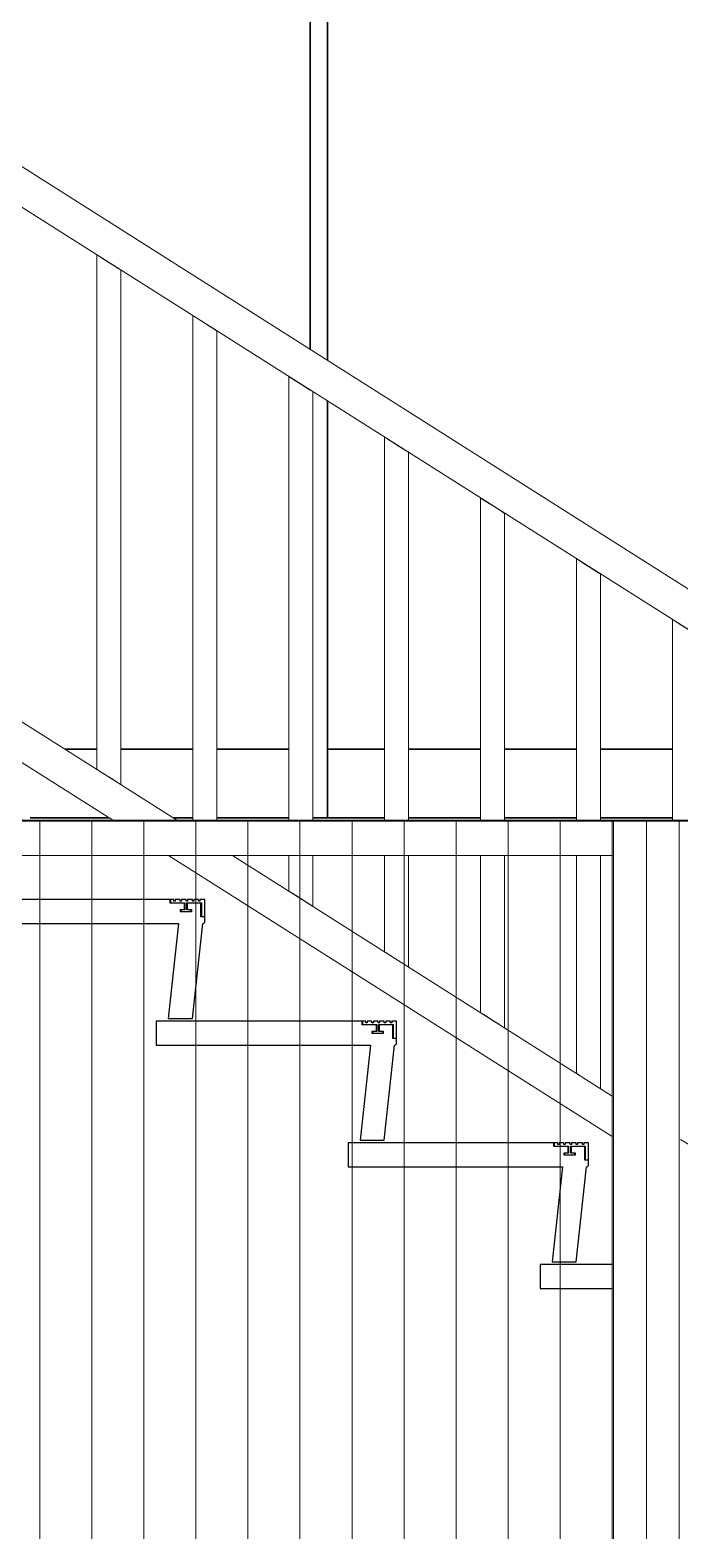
# Model space of a CAD drawing. Header units: millimetres. Extents: x -153298 to 620751, y -313239 to 250031.
# Drawn here: x 99193 to 100141, y -283537 to -281348 of the extents above; entities that cross this region are included whole.
import ezdxf

# ---------------------------------------------------------------- set-up
doc = ezdxf.new("R2010")
doc.units = ezdxf.units.MM
for name, color, linetype, lineweight in [('A-FLOR-HRAL', 7, 'Continuous', 25), ('A-GENM', 7, 'Continuous', 9), ('A-GLAZ-CURT', 7, 'Continuous', 9), ('I-WALL-E', 7, 'Continuous', 35), ('S-STRS-E', 7, 'Continuous', 25)]:
    doc.layers.add(name, color=color, linetype=linetype, lineweight=lineweight)

# ---------------------------------------------------------------- blocks, each defined once
blk = doc.blocks.new('DPA_CP_Entrance Louver Grill Vertical Z - Louver Grill Vertical Z-18397728-2120-01 ENTRANCE 1 SECTION A')
at = {"layer": 'A-GLAZ-CURT', "color": 7}
for p, q in [((-883107.9, 113945.1), (-883157.9, 113945.1)), ((-883157.9, 113945.1), (-883107.9, 113945.1)), ((-883157.9, 113945.1), (-883157.9, 106137.3)), ((-883157.9, 113945.1), (-883157.9, 106137.3)), ((-883107.9, 113945.1), (-883157.9, 113945.1)), ((-883157.9, 113945.1), (-883109.9, 113945.1)), ((-883157.9, 106137.3), (-883157.9, 113945.1)), ((-883157.9, 106137.3), (-883157.9, 113945.1)), ((-883157.9, 113895.1), (-883157.9, 113945.1)), ((-883157.9, 113945.1), (-883157.9, 113895.1)), ((-883157.9, 113945.1), (-881717.4, 113945.1)), ((-883157.9, 113945.1), (-881717.4, 113945.1)), ((-883109.9, 113945.1), (-883107.9, 113945.1)), ((-883109.9, 106137.3), (-883109.9, 113945.1)), ((-883109.9, 106137.3), (-883109.9, 113945.1))]:
    blk.add_line(p, q, dxfattribs=at)
blk = doc.blocks.new('DPA_CP_Entrance Louver Grill Vertical Z - Louver Grill Vertical Z-V10-2120-01 ENTRANCE 1 SECTION A')
at = {"layer": 'A-GLAZ-CURT', "color": 7}
for p, q in [((-884598.5, 113945.1), (-883157.9, 113945.1)), ((-884598.5, 113945.1), (-883157.9, 113945.1)), ((-883157.9, 113945.1), (-883207.9, 113945.1)), ((-883207.9, 113945.1), (-883157.9, 113945.1)), ((-883207.9, 113945.1), (-883205.9, 113945.1)), ((-883157.9, 113945.1), (-883207.9, 113945.1)), ((-883207.9, 106137.3), (-883207.9, 113945.1)), ((-883207.9, 113945.1), (-883207.9, 106137.3)), ((-883205.9, 113945.1), (-883157.9, 113945.1)), ((-883205.9, 113945.1), (-883205.9, 106137.3)), ((-883205.9, 113945.1), (-883205.9, 106137.3)), ((-883157.9, 106137.3), (-883157.9, 113945.1)), ((-883157.9, 113945.1), (-883157.9, 106137.3)), ((-883157.9, 113945.1), (-883157.9, 106137.3)), ((-883157.9, 113945.1), (-883157.9, 106137.3)), ((-883157.9, 113895.1), (-883157.9, 113945.1)), ((-883157.9, 113945.1), (-883157.9, 113895.1)), ((-883207.9, 113895.1), (-884548.5, 113895.1)), ((-884548.5, 113895.1), (-883207.9, 113895.1)), ((-883207.9, 113895.1), (-883207.9, 106137.3)), ((-883207.9, 113895.1), (-883207.9, 106137.3))]:
    blk.add_line(p, q, dxfattribs=at)
blk = doc.blocks.new('GM_Louver Grill Vertical Z - Z Profile-V55-2120-01 ENTRANCE 1 SECTION A')
at = {"layer": 'A-GENM', "color": 7}
blk.add_line((-882906.1, 106137.3), (-882906.1, 113945.1), dxfattribs=at)
blk = doc.blocks.new('Railing - 35mm-V283-2120-01 ENTRANCE 1 SECTION A')
at = {"layer": 'A-FLOR-HRAL', "color": 7, "lineweight": 9}
for p, q in [((-883959.9, 114771.4), (-883959.9, 114020.7)), ((-883924.9, 113998.5), (-883924.9, 114749))]:
    blk.add_line(p, q, dxfattribs=at)
at = {"layer": 'A-FLOR-HRAL', "color": 7, "lineweight": 9, "flags": 128}
for points in [[(-883942.4, 114760.2), (-883950, 114765.1), (-883956.1, 114769), (-883959.4, 114771.1), (-883956.1, 114769), (-883950, 114765.1), (-883942.4, 114760.2)], [(-883942.4, 114760.2), (-883934.8, 114755.4), (-883928.7, 114751.5), (-883925.3, 114749.3), (-883928.7, 114751.5), (-883934.8, 114755.4), (-883942.4, 114760.2)], [(-883942.4, 114009.6), (-883950, 114014.4), (-883956.1, 114018.3), (-883959.4, 114020.5), (-883956.1, 114018.3), (-883950, 114014.4), (-883942.4, 114009.6)]]:
    blk.add_lwpolyline(points, dxfattribs=at)
blk = doc.blocks.new('Railing - 35mm-V284-2120-01 ENTRANCE 1 SECTION A')
at = {"layer": 'A-FLOR-HRAL', "color": 7, "lineweight": 9}
for p, q in [((-883819.9, 114682.7), (-883819.9, 113945.1)), ((-883784.9, 113945.1), (-883784.9, 114660.3))]:
    blk.add_line(p, q, dxfattribs=at)
at = {"layer": 'A-FLOR-HRAL', "color": 7, "lineweight": 9, "flags": 128}
for points in [[(-883802.4, 114671.5), (-883810, 114676.3), (-883816.1, 114680.2), (-883819.4, 114682.4), (-883816.1, 114680.2), (-883810, 114676.3), (-883802.4, 114671.5)], [(-883802.4, 114671.5), (-883794.8, 114666.6), (-883788.7, 114662.7), (-883785.3, 114660.6), (-883788.7, 114662.7), (-883794.8, 114666.6), (-883802.4, 114671.5)]]:
    blk.add_lwpolyline(points, dxfattribs=at)
blk = doc.blocks.new('Railing - 35mm-V285-2120-01 ENTRANCE 1 SECTION A')
at = {"layer": 'A-FLOR-HRAL', "color": 7, "lineweight": 9}
for p, q in [((-883679.9, 114594), (-883679.9, 113945.1)), ((-883644.9, 113945.1), (-883644.9, 114571.6)), ((-883679.9, 113895.1), (-883679.9, 113843.3)), ((-883644.9, 113821), (-883644.9, 113895.1))]:
    blk.add_line(p, q, dxfattribs=at)
at = {"layer": 'A-FLOR-HRAL', "color": 7, "lineweight": 9, "flags": 128}
for points in [[(-883662.4, 114582.8), (-883670, 114587.6), (-883676.1, 114591.5), (-883679.4, 114593.7), (-883676.1, 114591.5), (-883670, 114587.6), (-883662.4, 114582.8)], [(-883662.4, 114582.8), (-883654.8, 114577.9), (-883648.7, 114574), (-883645.3, 114571.9), (-883648.7, 114574), (-883654.8, 114577.9), (-883662.4, 114582.8)], [(-883662.4, 113832.1), (-883670, 113837), (-883676.1, 113840.9), (-883679.4, 113843), (-883676.1, 113840.9), (-883670, 113837), (-883662.4, 113832.1)]]:
    blk.add_lwpolyline(points, dxfattribs=at)
blk = doc.blocks.new('Railing - 35mm-V286-2120-01 ENTRANCE 1 SECTION A')
at = {"layer": 'A-FLOR-HRAL', "color": 7, "lineweight": 9}
for p, q in [((-883539.9, 114505.2), (-883539.9, 113945.1)), ((-883504.9, 113945.1), (-883504.9, 114482.9)), ((-883539.9, 113895.1), (-883539.9, 113754.6)), ((-883504.9, 113732.3), (-883504.9, 113895.1))]:
    blk.add_line(p, q, dxfattribs=at)
at = {"layer": 'A-FLOR-HRAL', "color": 7, "lineweight": 9, "flags": 128}
for points in [[(-883522.4, 114494.1), (-883530, 114498.9), (-883536.1, 114502.8), (-883539.4, 114505), (-883536.1, 114502.8), (-883530, 114498.9), (-883522.4, 114494.1)], [(-883522.4, 114494.1), (-883514.8, 114489.2), (-883508.7, 114485.3), (-883505.3, 114483.2), (-883508.7, 114485.3), (-883514.8, 114489.2), (-883522.4, 114494.1)], [(-883522.4, 113743.4), (-883530, 113748.3), (-883536.1, 113752.2), (-883539.4, 113754.3), (-883536.1, 113752.2), (-883530, 113748.3), (-883522.4, 113743.4)]]:
    blk.add_lwpolyline(points, dxfattribs=at)
blk = doc.blocks.new('Railing - 35mm-V287-2120-01 ENTRANCE 1 SECTION A')
at = {"layer": 'A-FLOR-HRAL', "color": 7, "lineweight": 9}
for p, q in [((-883399.9, 114416.5), (-883399.9, 113945.1)), ((-883364.9, 113945.1), (-883364.9, 114394.2)), ((-883399.9, 113895.1), (-883399.9, 113665.9)), ((-883364.9, 113643.6), (-883364.9, 113895.1))]:
    blk.add_line(p, q, dxfattribs=at)
at = {"layer": 'A-FLOR-HRAL', "color": 7, "lineweight": 9, "flags": 128}
for points in [[(-883382.4, 114405.4), (-883390, 114410.2), (-883396.1, 114414.1), (-883399.4, 114416.3), (-883396.1, 114414.1), (-883390, 114410.2), (-883382.4, 114405.4)], [(-883382.4, 114405.4), (-883374.8, 114400.5), (-883368.7, 114396.6), (-883365.3, 114394.4), (-883368.7, 114396.6), (-883374.8, 114400.5), (-883382.4, 114405.4)], [(-883382.4, 113654.7), (-883390, 113659.6), (-883396.1, 113663.4), (-883399.4, 113665.6), (-883396.1, 113663.4), (-883390, 113659.6), (-883382.4, 113654.7)]]:
    blk.add_lwpolyline(points, dxfattribs=at)
blk = doc.blocks.new('Railing - 35mm-V288-2120-01 ENTRANCE 1 SECTION A')
at = {"layer": 'A-FLOR-HRAL', "color": 7, "lineweight": 9}
for p, q in [((-883259.9, 114327.8), (-883259.9, 113945.1)), ((-883224.9, 113945.1), (-883224.9, 114305.5)), ((-883259.9, 113895.1), (-883259.9, 113577.2)), ((-883224.9, 113554.9), (-883224.9, 113895.1))]:
    blk.add_line(p, q, dxfattribs=at)
at = {"layer": 'A-FLOR-HRAL', "color": 7, "lineweight": 9, "flags": 128}
for points in [[(-883242.4, 114316.6), (-883250, 114321.5), (-883256.1, 114325.4), (-883259.4, 114327.5), (-883256.1, 114325.4), (-883250, 114321.5), (-883242.4, 114316.6)], [(-883242.4, 114316.6), (-883234.8, 114311.8), (-883229.6, 114308.5)], [(-883229.6, 114308.5), (-883234.8, 114311.8), (-883242.4, 114316.6)], [(-883227.6, 114307.2), (-883225.3, 114305.7), (-883227.6, 114307.2)], [(-883242.4, 113566), (-883250, 113570.8), (-883256.1, 113574.7), (-883259.4, 113576.9), (-883256.1, 113574.7), (-883250, 113570.8), (-883242.4, 113566)]]:
    blk.add_lwpolyline(points, dxfattribs=at)
blk = doc.blocks.new('Railing - 35mm-V289-2120-01 ENTRANCE 1 SECTION A')
at = {"layer": 'A-FLOR-HRAL', "color": 7, "lineweight": 9}
for p, q in [((-883119.9, 114239.1), (-883119.9, 113945.1)), ((-883084.9, 113945.1), (-883084.9, 114216.7)), ((-883084.9, 113466.2), (-883084.9, 113895.1)), ((-883102.4, 113477.3), (-883108, 113480.9)), ((-883108, 113480.9), (-883102.4, 113477.3))]:
    blk.add_line(p, q, dxfattribs=at)
at = {"layer": 'A-FLOR-HRAL', "color": 7, "lineweight": 9, "flags": 128}
for points in [[(-883102.4, 114227.9), (-883110, 114232.8), (-883116.1, 114236.7), (-883119.4, 114238.8), (-883116.1, 114236.7), (-883110, 114232.8), (-883102.4, 114227.9)], [(-883102.4, 114227.9), (-883094.8, 114223.1), (-883088.7, 114219.2), (-883085.3, 114217), (-883088.7, 114219.2), (-883094.8, 114223.1), (-883102.4, 114227.9)]]:
    blk.add_lwpolyline(points, dxfattribs=at)
blk = doc.blocks.new('Railing - Railing-15920061-2120-01 ENTRANCE 1 SECTION A')
at = {"color": 7}
for name in ['Railing - 35mm-V283-2120-01 ENTRANCE 1 SECTION A', 'Railing - 35mm-V284-2120-01 ENTRANCE 1 SECTION A', 'Railing - 35mm-V285-2120-01 ENTRANCE 1 SECTION A', 'Railing - 35mm-V286-2120-01 ENTRANCE 1 SECTION A', 'Railing - 35mm-V287-2120-01 ENTRANCE 1 SECTION A', 'Railing - 35mm-V288-2120-01 ENTRANCE 1 SECTION A', 'Railing - 35mm-V289-2120-01 ENTRANCE 1 SECTION A']:
    blk.add_blockref(name, (0, 0), dxfattribs=at)
blk = doc.blocks.new('Railing - 35mm-V238-2120-01 ENTRANCE 1 SECTION A')
at = {"layer": 'A-FLOR-HRAL', "color": 7, "lineweight": 9}
for p, q in [((-883099.9, 110636.9), (-883099.9, 111387.6)), ((-883064.9, 111365.2), (-883064.9, 110614.6))]:
    blk.add_line(p, q, dxfattribs=at)
at = {"layer": 'A-FLOR-HRAL', "color": 7, "lineweight": 9, "flags": 128}
for points in [[(-883082.4, 111376.4), (-883090, 111381.3), (-883096.1, 111385.2), (-883099.4, 111387.3), (-883096.1, 111385.2), (-883090, 111381.3), (-883082.4, 111376.4)], [(-883082.4, 111376.4), (-883074.8, 111371.6), (-883068.7, 111367.7), (-883065.3, 111365.5), (-883068.7, 111367.7), (-883074.8, 111371.6), (-883082.4, 111376.4)], [(-883082.4, 110625.8), (-883090, 110630.6), (-883096.1, 110634.5), (-883099.4, 110636.7), (-883096.1, 110634.5), (-883090, 110630.6), (-883082.4, 110625.8)], [(-883064.9, 110614.6), (-883065.3, 110614.8), (-883068.7, 110617), (-883074.8, 110620.9), (-883082.4, 110625.8)]]:
    blk.add_lwpolyline(points, dxfattribs=at)
blk = doc.blocks.new('Railing - 35mm-V320-2120-01 ENTRANCE 1 SECTION A')
at = {"layer": 'A-FLOR-HRAL', "color": 7, "lineweight": 9}
for p, q in [((-883819.9, 113945.1), (-883819.9, 114682.7)), ((-883784.9, 114660.3), (-883784.9, 113945.1))]:
    blk.add_line(p, q, dxfattribs=at)
at = {"layer": 'A-FLOR-HRAL', "color": 7, "lineweight": 9, "flags": 128}
for points in [[(-883802.4, 114671.5), (-883810, 114676.3), (-883816.1, 114680.2), (-883819.4, 114682.4), (-883816.1, 114680.2), (-883810, 114676.3), (-883802.4, 114671.5)], [(-883802.4, 114671.5), (-883794.8, 114666.6), (-883788.7, 114662.7), (-883785.3, 114660.6), (-883788.7, 114662.7), (-883794.8, 114666.6), (-883802.4, 114671.5)]]:
    blk.add_lwpolyline(points, dxfattribs=at)
blk = doc.blocks.new('Railing - 35mm-V321-2120-01 ENTRANCE 1 SECTION A')
at = {"layer": 'A-FLOR-HRAL', "color": 7, "lineweight": 9}
for p, q in [((-883679.9, 113945.1), (-883679.9, 114594)), ((-883644.9, 114571.6), (-883644.9, 113945.1)), ((-883679.9, 113843.3), (-883679.9, 113895.1)), ((-883644.9, 113895.1), (-883644.9, 113820.9))]:
    blk.add_line(p, q, dxfattribs=at)
at = {"layer": 'A-FLOR-HRAL', "color": 7, "lineweight": 9, "flags": 128}
for points in [[(-883662.4, 114582.8), (-883670, 114587.6), (-883676.1, 114591.5), (-883679.4, 114593.7), (-883676.1, 114591.5), (-883670, 114587.6), (-883662.4, 114582.8)], [(-883662.4, 114582.8), (-883654.8, 114577.9), (-883648.7, 114574), (-883645.3, 114571.9), (-883648.7, 114574), (-883654.8, 114577.9), (-883662.4, 114582.8)], [(-883662.4, 113832.1), (-883670, 113837), (-883676.1, 113840.9), (-883679.4, 113843), (-883676.1, 113840.9), (-883670, 113837), (-883662.4, 113832.1)], [(-883644.9, 113820.9), (-883645.3, 113821.2), (-883648.7, 113823.4), (-883654.8, 113827.3), (-883662.4, 113832.1)]]:
    blk.add_lwpolyline(points, dxfattribs=at)
blk = doc.blocks.new('Railing - 35mm-V322-2120-01 ENTRANCE 1 SECTION A')
at = {"layer": 'A-FLOR-HRAL', "color": 7, "lineweight": 9}
for p, q in [((-883539.9, 113945.1), (-883539.9, 114505.2)), ((-883504.9, 114482.9), (-883504.9, 113945.1)), ((-883539.9, 113754.6), (-883539.9, 113895.1)), ((-883504.9, 113895.1), (-883504.9, 113732.2))]:
    blk.add_line(p, q, dxfattribs=at)
at = {"layer": 'A-FLOR-HRAL', "color": 7, "lineweight": 9, "flags": 128}
for points in [[(-883522.4, 114494.1), (-883530, 114498.9), (-883536.1, 114502.8), (-883539.4, 114505), (-883536.1, 114502.8), (-883530, 114498.9), (-883522.4, 114494.1)], [(-883522.4, 114494.1), (-883514.8, 114489.2), (-883508.7, 114485.3), (-883505.3, 114483.2), (-883508.7, 114485.3), (-883514.8, 114489.2), (-883522.4, 114494.1)], [(-883522.4, 113743.4), (-883530, 113748.3), (-883536.1, 113752.2), (-883539.4, 113754.3), (-883536.1, 113752.2), (-883530, 113748.3), (-883522.4, 113743.4)], [(-883504.9, 113732.2), (-883505.3, 113732.5), (-883508.7, 113734.7), (-883514.8, 113738.6), (-883522.4, 113743.4)]]:
    blk.add_lwpolyline(points, dxfattribs=at)
blk = doc.blocks.new('Railing - 35mm-V323-2120-01 ENTRANCE 1 SECTION A')
at = {"layer": 'A-FLOR-HRAL', "color": 7, "lineweight": 9}
for p, q in [((-883399.9, 113945.1), (-883399.9, 114416.5)), ((-883364.9, 114394.2), (-883364.9, 113945.1)), ((-883399.9, 113665.9), (-883399.9, 113895.1)), ((-883364.9, 113895.1), (-883364.9, 113643.5))]:
    blk.add_line(p, q, dxfattribs=at)
at = {"layer": 'A-FLOR-HRAL', "color": 7, "lineweight": 9, "flags": 128}
for points in [[(-883382.4, 114405.4), (-883390, 114410.2), (-883396.1, 114414.1), (-883399.4, 114416.3), (-883396.1, 114414.1), (-883390, 114410.2), (-883382.4, 114405.4)], [(-883382.4, 114405.4), (-883374.8, 114400.5), (-883368.7, 114396.6), (-883365.3, 114394.4), (-883368.7, 114396.6), (-883374.8, 114400.5), (-883382.4, 114405.4)], [(-883382.4, 113654.7), (-883390, 113659.6), (-883396.1, 113663.4), (-883399.4, 113665.6), (-883396.1, 113663.4), (-883390, 113659.6), (-883382.4, 113654.7)], [(-883364.9, 113643.5), (-883365.3, 113643.8), (-883368.7, 113646), (-883374.8, 113649.8), (-883382.4, 113654.7)]]:
    blk.add_lwpolyline(points, dxfattribs=at)
blk = doc.blocks.new('Railing - 35mm-V324-2120-01 ENTRANCE 1 SECTION A')
at = {"layer": 'A-FLOR-HRAL', "color": 7, "lineweight": 9}
for p, q in [((-883259.9, 113945.1), (-883259.9, 114327.8)), ((-883224.9, 114305.5), (-883224.9, 113945.1)), ((-883259.9, 113577.2), (-883259.9, 113895.1)), ((-883224.9, 113895.1), (-883224.9, 113554.8))]:
    blk.add_line(p, q, dxfattribs=at)
at = {"layer": 'A-FLOR-HRAL', "color": 7, "lineweight": 9, "flags": 128}
for points in [[(-883242.4, 114316.6), (-883250, 114321.5), (-883256.1, 114325.4), (-883259.4, 114327.5), (-883256.1, 114325.4), (-883250, 114321.5), (-883242.4, 114316.6)], [(-883242.4, 114316.6), (-883234.8, 114311.8), (-883228.7, 114307.9), (-883225.3, 114305.7), (-883227.6, 114307.2)], [(-883229.6, 114308.5), (-883234.8, 114311.8), (-883242.4, 114316.6)], [(-883242.4, 113566), (-883250, 113570.8), (-883256.1, 113574.7), (-883259.4, 113576.9), (-883256.1, 113574.7), (-883250, 113570.8), (-883242.4, 113566)], [(-883224.9, 113554.8), (-883225.3, 113555.1), (-883228.7, 113557.2), (-883234.8, 113561.1), (-883242.4, 113566)]]:
    blk.add_lwpolyline(points, dxfattribs=at)
blk = doc.blocks.new('Railing - 35mm-V325-2120-01 ENTRANCE 1 SECTION A')
at = {"layer": 'A-FLOR-HRAL', "color": 7, "lineweight": 9}
for p, q in [((-883119.9, 113945.1), (-883119.9, 114239.1)), ((-883084.9, 114216.7), (-883084.9, 113945.1)), ((-883084.9, 113895.1), (-883084.9, 113466.1)), ((-883102.4, 113477.3), (-883108, 113480.9)), ((-883108, 113480.9), (-883102.4, 113477.3))]:
    blk.add_line(p, q, dxfattribs=at)
at = {"layer": 'A-FLOR-HRAL', "color": 7, "lineweight": 9, "flags": 128}
for points in [[(-883102.4, 114227.9), (-883110, 114232.8), (-883116.1, 114236.7), (-883119.4, 114238.8), (-883116.1, 114236.7), (-883110, 114232.8), (-883102.4, 114227.9)], [(-883102.4, 114227.9), (-883094.8, 114223.1), (-883088.7, 114219.2), (-883085.3, 114217), (-883088.7, 114219.2), (-883094.8, 114223.1), (-883102.4, 114227.9)], [(-883084.9, 113466.1), (-883085.3, 113466.4), (-883088.7, 113468.5), (-883094.8, 113472.4), (-883102.4, 113477.3)]]:
    blk.add_lwpolyline(points, dxfattribs=at)
blk = doc.blocks.new('Railing - Railing-15921398-2120-01 ENTRANCE 1 SECTION A')
at = {"layer": 'A-FLOR-HRAL', "color": 7, "lineweight": 9}
for p, q in [((-883840.7, 113945.1), (-884082.4, 114098.3)), ((-884082.4, 114039.1), (-883934.1, 113945.1)), ((-883855.2, 113895.1), (-883207.9, 113485)), ((-883207.9, 113544.2), (-883761.8, 113895.1))]:
    blk.add_line(p, q, dxfattribs=at)
at = {"color": 7}
for name, p in [('Railing - 35mm-V238-2120-01 ENTRANCE 1 SECTION A', (-860, 3383.8)), ('Railing - 35mm-V320-2120-01 ENTRANCE 1 SECTION A', (0, 0)), ('Railing - 35mm-V321-2120-01 ENTRANCE 1 SECTION A', (0, 0)), ('Railing - 35mm-V322-2120-01 ENTRANCE 1 SECTION A', (0, 0)), ('Railing - 35mm-V323-2120-01 ENTRANCE 1 SECTION A', (0, 0)), ('Railing - 35mm-V324-2120-01 ENTRANCE 1 SECTION A', (0, 0)), ('Railing - 35mm-V325-2120-01 ENTRANCE 1 SECTION A', (0, 0))]:
    blk.add_blockref(name, p, dxfattribs=at)
blk = doc.blocks.new('Top Rail Type - Top Rail_Internal_-15921409-2120-01 ENTRANCE 1 SECTION A')
at = {"layer": 'A-FLOR-HRAL', "color": 7, "lineweight": 9}
for p, q in [((-882562.4, 113945.1), (-884082.4, 114908.3)), ((-884096.9, 114858.3), (-882655.8, 113945.1))]:
    blk.add_line(p, q, dxfattribs=at)

msp = doc.modelspace()

# ---------------------------------------------------------------- linework, layer by layer
at = {"color": 7}
msp.add_lwpolyline([(88568.6559, -282500.0016), (101532.88, -282500.0016), (101532.88, -290896.753), (88568.6559, -290896.753)], close=True, dxfattribs=at)
at = {"layer": 'I-WALL-E', "color": 7}
for p, q in [((99601.88, -281813.4967), (99601.88, -278146.753)), ((99601.88, -281813.4967), (99601.88, -278146.753)), ((99626.88, -278146.753), (99626.88, -281829.3385)), ((99626.88, -278146.753), (99626.88, -281829.3385)), ((99626.88, -281888.5318), (99626.88, -282496.753)), ((99626.88, -281888.5318), (99626.88, -282496.753)), ((99290.8853, -282396.753), (99244.0544, -282396.753)), ((99244.0544, -282396.753), (99290.8853, -282396.753)), ((99430.8188, -282396.753), (99324.9412, -282396.753)), ((99324.9412, -282396.753), (99430.8188, -282396.753)), ((99570.8188, -282396.753), (99464.9412, -282396.753)), ((99464.9412, -282396.753), (99570.8188, -282396.753)), ((99710.8188, -282396.753), (99626.88, -282396.753)), ((99626.88, -282396.753), (99710.8188, -282396.753)), ((99850.8188, -282396.753), (99744.9412, -282396.753)), ((99744.9412, -282396.753), (99850.8188, -282396.753)), ((99990.8188, -282396.753), (99884.9412, -282396.753)), ((99884.9412, -282396.753), (99990.8188, -282396.753)), ((100130.8188, -282396.753), (100024.9412, -282396.753)), ((100024.9412, -282396.753), (100130.8188, -282396.753)), ((99192.88, -282496.753), (99308.5659, -282496.753)), ((99308.5659, -282496.753), (99192.88, -282496.753)), ((99401.865, -282496.753), (99430.8599, -282496.753)), ((99430.8599, -282496.753), (99401.865, -282496.753)), ((99464.9412, -282496.753), (99570.8188, -282496.753)), ((99570.8188, -282496.753), (99464.9412, -282496.753)), ((99710.8188, -282496.753), (99604.9412, -282496.753)), ((99626.88, -282496.753), (99604.9412, -282496.753)), ((99626.88, -282496.753), (99710.8188, -282496.753)), ((99744.9412, -282496.753), (99850.8188, -282496.753)), ((99850.8188, -282496.753), (99744.9412, -282496.753)), ((99884.9412, -282496.753), (99990.8188, -282496.753)), ((99990.8188, -282496.753), (99884.9412, -282496.753)), ((100024.9412, -282496.753), (100130.8188, -282496.753)), ((100130.8188, -282496.753), (100024.9412, -282496.753))]:
    msp.add_line(p, q, dxfattribs=at)
at = {"layer": 'S-STRS-E', "color": 7}
for p, q in [((99397.38, -282615.9114), (99097.175, -282615.9114)), ((99397.38, -282621.4114), (99397.38, -282615.9114)), ((99402.88, -282615.9114), (99397.88, -282615.9114)), ((99397.88, -282615.9114), (99397.88, -282620.9114)), ((99402.88, -282618.4114), (99402.88, -282615.9114)), ((99404.88, -282618.4114), (99402.88, -282618.4114)), ((99411.88, -282615.9114), (99404.88, -282615.9114)), ((99404.88, -282615.9114), (99404.88, -282618.4114)), ((99411.88, -282618.4114), (99411.88, -282615.9114)), ((99413.88, -282618.4114), (99411.88, -282618.4114)), ((99420.88, -282615.9114), (99413.88, -282615.9114)), ((99413.88, -282615.9114), (99413.88, -282618.4114)), ((99420.88, -282618.4114), (99420.88, -282615.9114)), ((99422.88, -282618.4114), (99420.88, -282618.4114)), ((99429.88, -282615.9114), (99422.88, -282615.9114)), ((99422.88, -282615.9114), (99422.88, -282618.4114)), ((99429.88, -282618.4114), (99429.88, -282615.9114)), ((99431.88, -282618.4114), (99429.88, -282618.4114)), ((99438.88, -282615.9114), (99431.88, -282615.9114)), ((99431.88, -282615.9114), (99431.88, -282618.4114)), ((99438.88, -282618.4114), (99438.88, -282615.9114)), ((99440.88, -282618.4114), (99438.88, -282618.4114)), ((99447.88, -282615.9114), (99440.88, -282615.9114)), ((99440.88, -282615.9114), (99440.88, -282618.4114)), ((99447.88, -282640.9114), (99447.88, -282615.9114)), ((99418.38, -282621.4114), (99397.38, -282621.4114)), ((99397.88, -282620.9114), (99418.88, -282620.9114)), ((99412.38, -282633.9114), (99412.38, -282630.4114)), ((99412.38, -282630.4114), (99418.38, -282630.4114)), ((99428.38, -282633.9114), (99412.38, -282633.9114)), ((99418.88, -282630.9114), (99412.88, -282630.9114)), ((99412.88, -282630.9114), (99412.88, -282633.4114)), ((99412.88, -282633.4114), (99427.88, -282633.4114)), ((99418.38, -282630.4114), (99418.38, -282621.4114)), ((99418.88, -282620.9114), (99418.88, -282630.9114)), ((99421.88, -282630.9114), (99421.88, -282620.9114)), ((99421.88, -282620.9114), (99442.88, -282620.9114)), ((99427.88, -282630.9114), (99421.88, -282630.9114)), ((99442.38, -282621.4114), (99422.38, -282621.4114)), ((99422.38, -282621.4114), (99422.38, -282630.4114)), ((99422.38, -282630.4114), (99428.38, -282630.4114)), ((99427.88, -282633.4114), (99427.88, -282630.9114)), ((99428.38, -282630.4114), (99428.38, -282633.9114)), ((99442.38, -282641.4114), (99442.38, -282621.4114)), ((99442.88, -282620.9114), (99442.88, -282640.9114)), ((99097.175, -282650.9114), (99409.6751, -282650.9114)), ((99409.6751, -282650.9114), (99394.6751, -282789.3514)), ((99429.88, -282789.3514), (99444.88, -282650.9114)), ((99447.88, -282641.4114), (99442.38, -282641.4114)), ((99442.88, -282640.9114), (99447.88, -282640.9114)), ((99444.88, -282650.9114), (99445.88, -282650.9114)), ((99445.88, -282650.9114), (99447.88, -282648.9114)), ((99447.88, -282648.9114), (99447.88, -282641.4114)), ((99677.38, -282793.3392), (99377.175, -282793.3392)), ((99377.175, -282793.3392), (99377.175, -282828.3392)), ((99394.6751, -282789.3514), (99429.88, -282789.3514)), ((99677.38, -282798.8392), (99677.38, -282793.3392)), ((99682.88, -282793.3392), (99677.88, -282793.3392)), ((99677.88, -282793.3392), (99677.88, -282798.3392)), ((99682.88, -282795.8392), (99682.88, -282793.3392)), ((99691.88, -282793.3392), (99684.88, -282793.3392)), ((99684.88, -282793.3392), (99684.88, -282795.8392)), ((99691.88, -282795.8392), (99691.88, -282793.3392)), ((99700.88, -282793.3392), (99693.88, -282793.3392)), ((99693.88, -282793.3392), (99693.88, -282795.8392)), ((99700.88, -282795.8392), (99700.88, -282793.3392)), ((99709.88, -282793.3392), (99702.88, -282793.3392)), ((99702.88, -282793.3392), (99702.88, -282795.8392)), ((99709.88, -282795.8392), (99709.88, -282793.3392)), ((99718.88, -282793.3392), (99711.88, -282793.3392)), ((99711.88, -282793.3392), (99711.88, -282795.8392)), ((99718.88, -282795.8392), (99718.88, -282793.3392)), ((99727.88, -282793.3392), (99720.88, -282793.3392)), ((99720.88, -282793.3392), (99720.88, -282795.8392)), ((99727.88, -282818.3392), (99727.88, -282793.3392)), ((99698.38, -282798.8392), (99677.38, -282798.8392)), ((99677.88, -282798.3392), (99698.88, -282798.3392)), ((99684.88, -282795.8392), (99682.88, -282795.8392)), ((99693.88, -282795.8392), (99691.88, -282795.8392)), ((99692.38, -282811.3392), (99692.38, -282807.8392)), ((99692.38, -282807.8392), (99698.38, -282807.8392)), ((99708.38, -282811.3392), (99692.38, -282811.3392)), ((99698.88, -282808.3392), (99692.88, -282808.3392)), ((99692.88, -282808.3392), (99692.88, -282810.8392)), ((99692.88, -282810.8392), (99707.88, -282810.8392)), ((99698.38, -282807.8392), (99698.38, -282798.8392)), ((99698.88, -282798.3392), (99698.88, -282808.3392)), ((99702.88, -282795.8392), (99700.88, -282795.8392)), ((99701.88, -282808.3392), (99701.88, -282798.3392)), ((99701.88, -282798.3392), (99722.88, -282798.3392)), ((99707.88, -282808.3392), (99701.88, -282808.3392)), ((99722.38, -282798.8392), (99702.38, -282798.8392)), ((99702.38, -282798.8392), (99702.38, -282807.8392)), ((99702.38, -282807.8392), (99708.38, -282807.8392)), ((99707.88, -282810.8392), (99707.88, -282808.3392)), ((99708.38, -282807.8392), (99708.38, -282811.3392)), ((99711.88, -282795.8392), (99709.88, -282795.8392)), ((99720.88, -282795.8392), (99718.88, -282795.8392)), ((99722.38, -282818.8392), (99722.38, -282798.8392)), ((99722.88, -282798.3392), (99722.88, -282818.3392)), ((99377.175, -282828.3392), (99689.6751, -282828.3392)), ((99689.6751, -282828.3392), (99674.6751, -282966.7792)), ((99709.88, -282966.7792), (99724.88, -282828.3392)), ((99727.88, -282818.8392), (99722.38, -282818.8392)), ((99722.88, -282818.3392), (99727.88, -282818.3392)), ((99724.88, -282828.3392), (99725.88, -282828.3392)), ((99725.88, -282828.3392), (99727.88, -282826.3392)), ((99727.88, -282826.3392), (99727.88, -282818.8392)), ((99674.6751, -282966.7792), (99709.88, -282966.7792)), ((99957.38, -282970.7671), (99657.175, -282970.7671)), ((99657.175, -282970.7671), (99657.175, -283005.7671)), ((99957.38, -282976.2671), (99957.38, -282970.7671)), ((99978.38, -282976.2671), (99957.38, -282976.2671)), ((99962.88, -282970.7671), (99957.88, -282970.7671)), ((99957.88, -282970.7671), (99957.88, -282975.7671)), ((99957.88, -282975.7671), (99978.88, -282975.7671)), ((99962.88, -282973.2671), (99962.88, -282970.7671)), ((99964.88, -282973.2671), (99962.88, -282973.2671)), ((99971.88, -282970.7671), (99964.88, -282970.7671)), ((99964.88, -282970.7671), (99964.88, -282973.2671)), ((99971.88, -282973.2671), (99971.88, -282970.7671)), ((99973.88, -282973.2671), (99971.88, -282973.2671)), ((99972.38, -282988.7671), (99972.38, -282985.2671)), ((99972.38, -282985.2671), (99978.38, -282985.2671)), ((99988.38, -282988.7671), (99972.38, -282988.7671)), ((99978.88, -282985.7671), (99972.88, -282985.7671)), ((99972.88, -282985.7671), (99972.88, -282988.2671)), ((99972.88, -282988.2671), (99987.88, -282988.2671)), ((99980.88, -282970.7671), (99973.88, -282970.7671)), ((99973.88, -282970.7671), (99973.88, -282973.2671)), ((99978.38, -282985.2671), (99978.38, -282976.2671)), ((99978.88, -282975.7671), (99978.88, -282985.7671)), ((99980.88, -282973.2671), (99980.88, -282970.7671)), ((99982.88, -282973.2671), (99980.88, -282973.2671)), ((99981.88, -282985.7671), (99981.88, -282975.7671)), ((99981.88, -282975.7671), (100002.88, -282975.7671)), ((99987.88, -282985.7671), (99981.88, -282985.7671)), ((100002.38, -282976.2671), (99982.38, -282976.2671)), ((99982.38, -282976.2671), (99982.38, -282985.2671)), ((99982.38, -282985.2671), (99988.38, -282985.2671)), ((99989.88, -282970.7671), (99982.88, -282970.7671)), ((99982.88, -282970.7671), (99982.88, -282973.2671)), ((99987.88, -282988.2671), (99987.88, -282985.7671)), ((99988.38, -282985.2671), (99988.38, -282988.7671)), ((99989.88, -282973.2671), (99989.88, -282970.7671)), ((99991.88, -282973.2671), (99989.88, -282973.2671)), ((99998.88, -282970.7671), (99991.88, -282970.7671)), ((99991.88, -282970.7671), (99991.88, -282973.2671)), ((99998.88, -282973.2671), (99998.88, -282970.7671)), ((100000.88, -282973.2671), (99998.88, -282973.2671)), ((100007.88, -282970.7671), (100000.88, -282970.7671)), ((100000.88, -282970.7671), (100000.88, -282973.2671)), ((100002.38, -282996.2671), (100002.38, -282976.2671)), ((100002.88, -282975.7671), (100002.88, -282995.7671)), ((100007.88, -282995.7671), (100007.88, -282970.7671)), ((99657.175, -283005.7671), (99969.6751, -283005.7671)), ((99969.6751, -283005.7671), (99954.6751, -283144.2071)), ((99989.88, -283144.2071), (100004.88, -283005.7671)), ((100007.88, -282996.2671), (100002.38, -282996.2671)), ((100002.88, -282995.7671), (100007.88, -282995.7671)), ((100004.88, -283005.7671), (100005.88, -283005.7671)), ((100005.88, -283005.7671), (100007.88, -283003.7671)), ((100007.88, -283003.7671), (100007.88, -282996.2671)), ((100042.3244, -283148.195), (99937.175, -283148.195)), ((99937.175, -283148.195), (99937.175, -283183.195)), ((99954.6751, -283144.2071), (99989.88, -283144.2071)), ((99937.175, -283183.195), (100042.3244, -283183.195))]:
    msp.add_line(p, q, dxfattribs=at)

# ---------------------------------------------------------------- block references
at = {"layer": 'A-FLOR-HRAL', "color": 7, "lineweight": 9}
for name in ['Top Rail Type - Top Rail_Internal_-15921409-2120-01 ENTRANCE 1 SECTION A', 'Railing - Railing-15921398-2120-01 ENTRANCE 1 SECTION A', 'Railing - Railing-15920061-2120-01 ENTRANCE 1 SECTION A']:
    msp.add_blockref(name, (983250.2539, -396446.753), dxfattribs=at)
at = {"layer": 'A-GENM', "color": 7}
for p in [(982113.3584, -396446.753), (982189.2735, -396446.753), (982265.1885, -396446.753), (982341.1035, -396446.753), (982417.0186, -396446.753), (982492.9336, -396446.753), (982568.8486, -396446.753), (982644.7637, -396446.753), (982720.6787, -396446.753), (982796.5937, -396446.753), (982872.5088, -396446.753), (982948.4238, -396446.753)]:
    msp.add_blockref('GM_Louver Grill Vertical Z - Z Profile-V55-2120-01 ENTRANCE 1 SECTION A', p, dxfattribs=at)
at = {"layer": 'A-GLAZ-CURT', "color": 7}
for name in ['DPA_CP_Entrance Louver Grill Vertical Z - Louver Grill Vertical Z-V10-2120-01 ENTRANCE 1 SECTION A', 'DPA_CP_Entrance Louver Grill Vertical Z - Louver Grill Vertical Z-18397728-2120-01 ENTRANCE 1 SECTION A']:
    msp.add_blockref(name, (983250.2539, -396446.753), dxfattribs=at)

doc.saveas('drawing.dxf')
